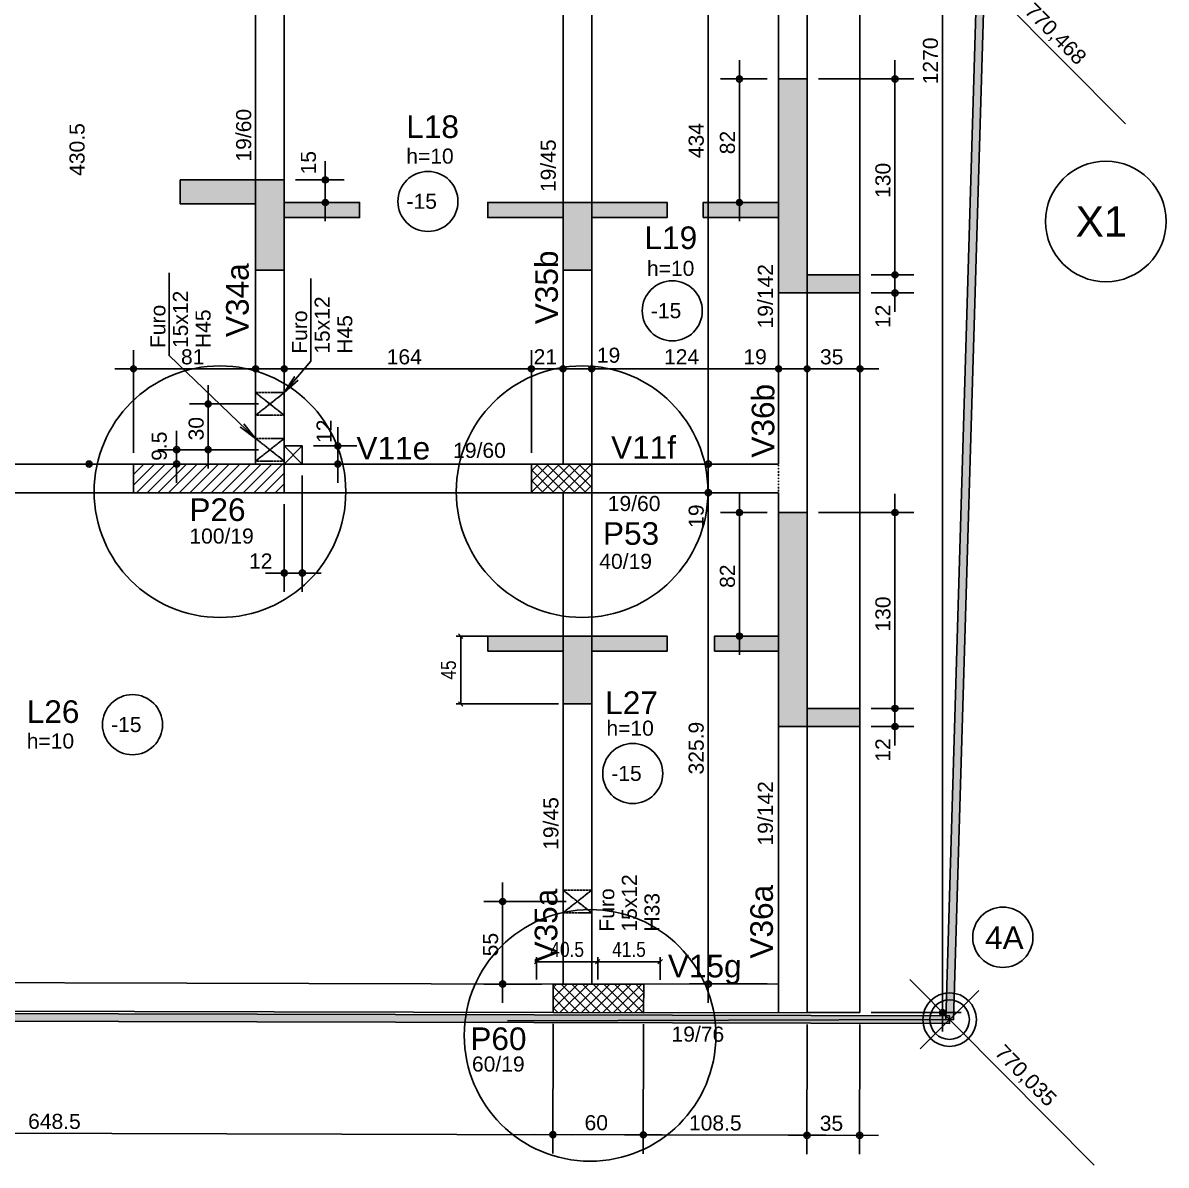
# Model space of a CAD drawing. Header units: millimetres. Extents: x 787 to 8287, y -592 to 17063.
# Drawn here: x 6269 to 7027, y 14292 to 15050 of the extents above; entities that cross this region are included whole.
import ezdxf

# ---------------------------------------------------------------- set-up
doc = ezdxf.new("R2010")
doc.units = ezdxf.units.MM
doc.linetypes.add('ESTILO_TQS_0001', pattern=[1, 0.7, -0.3])
doc.linetypes.add('ESTILO_TQS_0002', pattern=[0.4, 0.1, -0.3])
for name, color, linetype in [('1', 1, 'Continuous'), ('10', 10, 'Continuous'), ('2', 2, 'Continuous'), ('3', 3, 'Continuous'), ('4', 4, 'Continuous'), ('6', 6, 'Continuous'), ('Painéis', 200, 'Continuous')]:
    doc.layers.add(name, color=color, linetype=linetype)
doc.styles.add('COTA TECNICA', font='techl___.ttf', dxfattribs={"height": 10})
doc.styles.get("Standard").update_dxf_attribs({"font": 'arial.ttf'})
doc.dimstyles.new('PAINEL', dxfattribs={"dimtxt": 10, "dimasz": 3, "dimexe": 3, "dimexo": 3, "dimgap": 3, "dimtad": 1, "dimdec": 1, "dimzin": 12, "dimdsep": 46, "dimtxsty": 'COTA TECNICA', "dimblk1": 'OBLIQUE', "dimblk2": 'OBLIQUE', "dimsah": 1, "dimcen": 0.9, "dimclrd": 4, "dimclre": 4, "dimclrt": 240, "dimadec": 1, "dimazin": 3, "dimtfac": 1, "dimtdec": 1, "dimtmove": 0, "dimatfit": 3, "dimfxl": 0, "dimtolj": 1, "dimtzin": 12, "dimarcsym": 0})

# ---------------------------------------------------------------- blocks, each defined once
blk = doc.blocks.new('_Oblique')
at = {"color": 0, "linetype": 'ByBlock', "lineweight": -2}
blk.add_line((-0.5, -0.5), (0.5, 0.5), dxfattribs=at)
blk = doc.blocks.new('*D3337')
at = {"layer": 'Defpoints', "color": 0}
for p in [(6650.3, 14427.09), (6609.8, 14412.28), (6650.3, 14412.28)]:
    blk.add_point(p, dxfattribs=at)
at = {"layer": 'Painéis', "color": 4, "lineweight": -2}
for p, q in [((6609.8, 14415.28), (6609.8, 14430.09)), ((6650.3, 14415.28), (6650.3, 14430.09)), ((6609.8, 14427.09), (6650.3, 14427.09))]:
    blk.add_line(p, q, dxfattribs=at)
at = {"layer": 'Painéis', "color": 4, "lineweight": -2, "xscale": 3, "yscale": 3, "zscale": 3, "rotation": 180}
blk.add_blockref('_Oblique', (6609.8, 14427.09), dxfattribs=at)
at = {"layer": 'Painéis', "color": 4, "lineweight": -2, "xscale": 3, "yscale": 3, "zscale": 3}
blk.add_blockref('_Oblique', (6650.3, 14427.09), dxfattribs=at)
at = {"layer": 'Painéis', "color": 240, "insert": (6630.05, 14435.2), "char_height": 10, "attachment_point": 5, "style": 'COTA TECNICA'}
blk.add_mtext('\\A1;40.5', dxfattribs=at)
blk = doc.blocks.new('*D3338')
at = {"layer": 'Defpoints', "color": 0}
for p in [(6691.8, 14427.09), (6650.3, 14415.81), (6691.8, 14412.14)]:
    blk.add_point(p, dxfattribs=at)
at = {"layer": 'Painéis', "color": 4, "lineweight": -2}
for p, q in [((6650.3, 14418.81), (6650.3, 14430.09)), ((6691.8, 14415.14), (6691.8, 14430.09)), ((6650.3, 14427.09), (6691.8, 14427.09))]:
    blk.add_line(p, q, dxfattribs=at)
at = {"layer": 'Painéis', "color": 4, "lineweight": -2, "xscale": 3, "yscale": 3, "zscale": 3, "rotation": 180}
blk.add_blockref('_Oblique', (6650.3, 14427.09), dxfattribs=at)
at = {"layer": 'Painéis', "color": 4, "lineweight": -2, "xscale": 3, "yscale": 3, "zscale": 3}
blk.add_blockref('_Oblique', (6691.8, 14427.09), dxfattribs=at)
at = {"layer": 'Painéis', "color": 240, "insert": (6671.05, 14435.2), "char_height": 10, "attachment_point": 5, "style": 'COTA TECNICA'}
blk.add_mtext('\\A1;41.5', dxfattribs=at)
blk = doc.blocks.new('*D3339')
at = {"layer": 'Defpoints', "color": 0}
for p in [(6627.3, 14643.14), (6559.4, 14598.14), (6627.3, 14598.14)]:
    blk.add_point(p, dxfattribs=at)
at = {"layer": 'Painéis', "color": 4, "lineweight": -2}
for p, q in [((6624.3, 14643.14), (6556.4, 14643.14)), ((6559.4, 14643.14), (6559.4, 14598.14)), ((6624.3, 14598.14), (6556.4, 14598.14))]:
    blk.add_line(p, q, dxfattribs=at)
at = {"layer": 'Painéis', "color": 4, "lineweight": -2, "xscale": 3, "yscale": 3, "zscale": 3}
for p, rotation in [((6559.4, 14643.14), 90), ((6559.4, 14598.14), 270)]:
    blk.add_blockref('_Oblique', p, dxfattribs=dict(at, rotation=rotation))
at = {"layer": 'Painéis', "color": 240, "insert": (6551.29, 14620.64), "char_height": 10, "attachment_point": 5, "rotation": 90, "style": 'COTA TECNICA'}
blk.add_mtext('\\A1;45', dxfattribs=at)

msp = doc.modelspace()

# ---------------------------------------------------------------- linework, layer by layer
at = {"layer": '1', "linetype": 'Continuous'}
for p, q in [((6879.07, 14380.81), (6879.07, 15675.8)), ((6824.3, 14393.31), (6824.3, 15663.3)), ((6723.64, 14744.8), (6723.64, 15203.8)), ((6878.04, 15106.31), (7000.44, 14983.15)), ((6744.35, 15025.39), (6744.35, 14918.39)), ((6847.54, 15025.39), (6847.54, 14870.39)), ((6762.8, 15012.89), (6731.85, 15012.89)), ((6770.3, 15012.89), (6770.3, 15012.89)), ((6789.3, 15012.89), (6789.3, 15012.89)), ((6796.8, 15012.89), (6860.04, 15012.89)), ((6469.51, 14918.39), (6469.51, 14958.39)), ((6442.3, 14945.89), (6442.3, 14945.89)), ((6449.8, 14945.89), (6482.01, 14945.89)), ((6442.3, 14930.89), (6442.3, 14930.89)), ((6449.8, 14930.89), (6482.01, 14930.89)), ((6762.8, 14930.89), (6731.85, 14930.89)), ((6770.3, 14930.89), (6770.3, 14930.89)), ((6847.54, 14895.39), (6847.54, 14858.39)), ((6824.3, 14882.89), (6824.3, 14882.89)), ((6824.3, 14882.89), (6824.3, 14882.89)), ((6831.8, 14882.89), (6860.04, 14882.89)), ((6831.8, 14882.89), (6860.04, 14882.89)), ((6824.3, 14870.89), (6824.3, 14870.89)), ((6831.8, 14870.89), (6860.04, 14870.89)), ((6342.3, 14764.8), (6342.3, 14832.99)), ((6342.3, 14764.8), (6342.3, 14832.99)), ((6423.3, 14794.66), (6423.3, 14832.99)), ((6442.3, 14804.28), (6442.3, 14832.99)), ((6606.3, 14764.8), (6606.3, 14832.99)), ((6606.3, 14764.8), (6606.3, 14832.99)), ((6627.3, 14814.44), (6627.3, 14832.99)), ((6627.3, 14814.44), (6627.3, 14832.99)), ((6646.3, 14811.03), (6646.3, 14832.99)), ((6646.3, 14811.03), (6646.3, 14832.99)), ((6770.3, 14792.03), (6770.3, 14832.99)), ((6770.3, 14792.03), (6770.3, 14832.99)), ((6789.3, 14797.42), (6789.3, 14832.99)), ((6789.3, 14797.42), (6789.3, 14832.99)), ((6824.3, 14799.62), (6824.3, 14832.99)), ((6329.8, 14820.49), (6435.8, 14820.49)), ((6429.8, 14820.49), (6618.8, 14820.49)), ((6593.8, 14820.49), (6639.8, 14820.49)), ((6614.8, 14820.49), (6658.8, 14820.49)), ((6633.8, 14820.49), (6782.8, 14820.49)), ((6757.8, 14820.49), (6801.8, 14820.49)), ((6776.8, 14820.49), (6836.8, 14820.49)), ((6391.84, 14754.3), (6391.84, 14809.69)), ((6627.3, 14806.94), (6627.3, 14806.94)), ((6627.3, 14806.94), (6627.3, 14806.94)), ((6646.3, 14803.53), (6646.3, 14803.53)), ((6646.3, 14803.53), (6646.3, 14803.53)), ((6425.3, 14797.19), (6379.34, 14797.19)), ((6432.8, 14797.19), (6432.8, 14797.19)), ((6442.3, 14796.78), (6442.3, 14796.78)), ((6423.3, 14787.16), (6423.3, 14787.16)), ((6789.3, 14789.92), (6789.3, 14789.92)), ((6789.3, 14789.92), (6789.3, 14789.92)), ((6824.3, 14792.12), (6824.3, 14792.12)), ((6370.88, 14744.8), (6370.88, 14779.3)), ((6477.89, 14744.8), (6477.89, 14781.8)), ((6770.3, 14784.53), (6770.3, 14784.53)), ((6770.3, 14784.53), (6770.3, 14784.53)), ((6723.64, 14725.8), (6723.64, 14769.8)), ((6425.3, 14766.8), (6358.38, 14766.8)), ((6425.3, 14766.8), (6379.34, 14766.8)), ((6432.8, 14766.8), (6432.8, 14766.8)), ((6432.8, 14766.8), (6432.8, 14766.8)), ((6454.3, 14769.3), (6454.3, 14769.3)), ((6461.8, 14769.3), (6490.39, 14769.3)), ((6415.8, 14757.3), (6300.34, 14757.3)), ((6342.3, 14743.29), (6356.32, 14757.3)), ((6342.3, 14750.36), (6349.24, 14757.3)), ((6342.3, 14757.3), (6342.3, 14757.3)), ((6342.3, 14757.3), (6342.3, 14757.3)), ((6344.39, 14738.3), (6363.39, 14757.3)), ((6351.46, 14738.3), (6370.46, 14757.3)), ((6415.8, 14757.3), (6358.38, 14757.3)), ((6358.53, 14738.3), (6377.53, 14757.3)), ((6365.6, 14738.3), (6384.6, 14757.3)), ((6372.67, 14738.3), (6391.67, 14757.3)), ((6379.74, 14738.3), (6398.74, 14757.3)), ((6386.81, 14738.3), (6405.81, 14757.3)), ((6393.88, 14738.3), (6412.88, 14757.3)), ((6400.96, 14738.3), (6419.96, 14757.3)), ((6408.03, 14738.3), (6427.03, 14757.3)), ((6415.1, 14738.3), (6434.1, 14757.3)), ((6422.17, 14738.3), (6441.17, 14757.3)), ((6423.3, 14757.3), (6423.3, 14757.3)), ((6423.3, 14757.3), (6423.3, 14757.3)), ((6454.3, 14757.3), (6454.3, 14757.3)), ((6454.3, 14757.3), (6454.3, 14757.3)), ((6461.8, 14757.3), (6490.39, 14757.3)), ((6606.3, 14738.59), (6625.02, 14757.3)), ((6606.3, 14745.66), (6617.95, 14757.3)), ((6606.3, 14752.73), (6610.87, 14757.3)), ((6606.3, 14757.3), (6606.3, 14757.3)), ((6606.3, 14757.3), (6606.3, 14757.3)), ((6609.58, 14757.3), (6628.58, 14738.3)), ((6613.09, 14738.3), (6632.09, 14757.3)), ((6616.65, 14757.3), (6635.65, 14738.3)), ((6620.16, 14738.3), (6639.16, 14757.3)), ((6623.72, 14757.3), (6642.72, 14738.3)), ((6627.23, 14738.3), (6646.23, 14757.3)), ((6630.79, 14757.3), (6646.3, 14741.79)), ((6637.86, 14757.3), (6646.3, 14748.86)), ((6644.93, 14757.3), (6646.3, 14755.94)), ((6736.66, 14757.3), (6711.14, 14757.3)), ((6736.66, 14757.3), (6711.14, 14757.3)), ((6744.16, 14757.3), (6744.16, 14757.3)), ((6744.16, 14757.3), (6744.16, 14757.3)), ((6392.3, 14747.8), (6392.3, 14747.8)), ((6429.24, 14738.3), (6442.3, 14751.37)), ((6454.3, 14749.8), (6454.3, 14672.48)), ((6606.3, 14753.51), (6621.51, 14738.3)), ((6626.3, 14747.8), (6626.3, 14747.8)), ((6634.3, 14738.3), (6646.3, 14750.31)), ((6723.64, 14399.85), (6723.64, 14750.8)), ((6436.31, 14738.3), (6442.3, 14744.3)), ((6606.3, 14746.44), (6614.44, 14738.3)), ((6606.3, 14739.37), (6607.37, 14738.3)), ((6641.37, 14738.3), (6646.3, 14743.24)), ((6442.3, 14738.3), (6442.3, 14738.3)), ((6762.8, 14738.3), (6711.14, 14738.3)), ((6762.8, 14738.3), (6711.14, 14738.3)), ((6744.35, 14737.64), (6744.35, 14630.64)), ((6770.3, 14738.3), (6770.3, 14738.3)), ((6770.3, 14738.3), (6770.3, 14738.3)), ((6847.54, 14737.64), (6847.54, 14582.64)), ((6442.3, 14730.8), (6442.3, 14672.48)), ((6762.8, 14725.14), (6731.85, 14725.14)), ((6770.3, 14725.14), (6770.3, 14725.14)), ((6789.3, 14725.14), (6789.3, 14725.14)), ((6796.8, 14725.14), (6860.04, 14725.14)), ((6429.8, 14684.98), (6466.8, 14684.98)), ((6762.8, 14643.14), (6731.85, 14643.14)), ((6770.3, 14643.14), (6770.3, 14643.14)), ((6847.54, 14607.64), (6847.54, 14570.64)), ((6824.3, 14595.14), (6824.3, 14595.14)), ((6824.3, 14595.14), (6824.3, 14595.14)), ((6831.8, 14595.14), (6860.04, 14595.14)), ((6831.8, 14595.14), (6860.04, 14595.14)), ((6824.3, 14583.14), (6824.3, 14583.14)), ((6831.8, 14583.14), (6860.04, 14583.14)), ((6587.18, 14399.78), (6587.18, 14479.56)), ((6629.3, 14467.06), (6574.68, 14467.06)), ((6636.8, 14467.06), (6636.8, 14467.06)), ((6857.35, 14415.26), (6979.74, 14292.09)), ((6613.3, 14412.28), (6574.68, 14412.28)), ((6620.76, 14395.92), (6637.16, 14412.25)), ((6620.78, 14403), (6630.09, 14412.26)), ((6620.8, 14410.07), (6623.02, 14412.28)), ((6620.8, 14412.28), (6620.8, 14412.28)), ((6620.8, 14410.56), (6638.03, 14393.24)), ((6625.19, 14393.27), (6644.23, 14412.23)), ((6626.14, 14412.27), (6645.1, 14393.23)), ((6632.26, 14393.26), (6651.3, 14412.21)), ((6633.22, 14412.26), (6652.17, 14393.21)), ((6639.33, 14393.24), (6658.37, 14412.19)), ((6640.29, 14412.24), (6659.24, 14393.19)), ((6646.4, 14393.22), (6665.45, 14412.18)), ((6647.36, 14412.22), (6666.31, 14393.18)), ((6653.47, 14393.21), (6672.52, 14412.16)), ((6654.43, 14412.2), (6673.38, 14393.16)), ((6660.54, 14393.19), (6679.59, 14412.14)), ((6661.5, 14412.19), (6680.45, 14393.14)), ((6667.61, 14393.17), (6680.79, 14406.28)), ((6668.57, 14412.17), (6680.77, 14399.91)), ((6675.64, 14412.15), (6680.79, 14406.98)), ((6762.8, 14412.35), (6711.14, 14412.35)), ((6770.3, 14412.35), (6770.3, 14412.35)), ((6903.29, 14408.04), (6864.27, 14369.27)), ((6620.78, 14403.49), (6630.96, 14393.26)), ((6650.78, 14402.71), (6650.78, 14402.71)), ((6674.68, 14393.16), (6680.77, 14399.21)), ((6620.76, 14396.42), (6623.89, 14393.28)), ((6620.76, 14393.34), (6620.76, 14393.34)), ((6620.76, 14393.34), (6620.76, 14393.34)), ((6680.76, 14393.19), (6680.76, 14393.19)), ((6680.76, 14393.19), (6680.76, 14393.19)), ((6789.3, 14393.31), (6824.3, 14393.31)), ((6789.3, 14392.93), (6789.3, 14392.93)), ((6789.3, 14392.93), (6789.3, 14392.93)), ((6824.3, 14393.31), (6824.3, 14393.31)), ((6824.3, 14392.85), (6824.3, 14392.85)), ((6831.8, 14393.31), (6891.57, 14393.31)), ((6620.74, 14385.84), (6620.53, 14299.84)), ((6620.74, 14385.84), (6620.53, 14299.84)), ((6680.74, 14385.69), (6680.53, 14299.7)), ((6680.74, 14385.69), (6680.53, 14299.7)), ((6789.28, 14385.43), (6789.08, 14299.44)), ((6789.28, 14385.43), (6789.08, 14299.44)), ((6824.28, 14385.35), (6824.08, 14299.35)), ((5959.59, 14313.93), (6633.06, 14312.31)), ((6608.06, 14312.37), (6693.06, 14312.17)), ((6668.06, 14312.23), (6801.61, 14311.91)), ((6776.61, 14311.97), (6836.61, 14311.82))]:
    msp.add_line(p, q, dxfattribs=at)
at = {"layer": '1', "linetype": 'ESTILO_TQS_0002'}
msp.add_line((6770.3, 14757.3), (6770.3, 14738.3), dxfattribs=at)
at = {"layer": '1', "linetype": 'Continuous'}
for points in [[(6789.3, 14747.8), (6789.3, 15200.8)], [(6423.3, 15187.8), (6423.3, 14757.3)], [(6442.3, 14757.3), (6442.3, 15187.8)], [(6627.3, 15191.3), (6627.3, 14757.3)], [(6646.3, 14757.3), (6646.3, 15191.3)], [(6770.3, 15191.3), (6770.3, 14757.3)], [(6881.28, 14388.73), (6886.28, 14388.58), (6906.96, 15079.66), (6901.96, 15079.8), (6881.28, 14388.73)], [(6365.94, 14884.28), (6365.94, 14829.28), (6423.3, 14774.3), (6413.23, 14781.7), (6423.3, 14774.3), (6415.48, 14784.06)], [(6459.97, 14880.51), (6459.97, 14825.51), (6442.3, 14804.69), (6449.08, 14815.2), (6442.3, 14804.69), (6451.56, 14813.08)], [(6342.3, 14757.3), (5951.81, 14757.3)], [(6606.3, 14757.3), (6442.3, 14757.3)], [(6770.3, 14757.3), (6646.3, 14757.3)], [(6789.3, 14393.31), (6789.3, 14747.8)], [(5951.81, 14738.3), (6342.3, 14738.3)], [(6442.3, 14738.3), (6606.3, 14738.3)], [(6627.3, 14738.3), (6627.3, 14412.24)], [(6646.3, 14738.3), (6770.3, 14738.3)], [(6646.3, 14412.19), (6646.3, 14738.3)], [(6770.3, 14738.3), (6770.3, 14393.28)], [(6620.8, 14412.28), (5972.34, 14414.01)], [(6770.3, 14412.35), (6680.8, 14412.14)], [(3483.31, 14399.3), (3483.29, 14394.3), (6883.77, 14386.16), (6883.79, 14391.16), (3483.31, 14399.3)], [(5972.29, 14395.01), (6620.76, 14393.28)], [(6680.76, 14393.14), (6789.3, 14393.31)], [(6883.78, 14388.66), (6590.41, 14387.84)]]:
    msp.add_lwpolyline(points, dxfattribs=at)
at = {"layer": '1', "linetype": 'ESTILO_TQS_0001'}
for points in [[(6432.8, 14797.19), (6442.3, 14789.69), (6442.3, 14804.69), (6432.8, 14797.19), (6442.3, 14804.69), (6423.3, 14804.69), (6432.8, 14797.19), (6423.3, 14804.69), (6423.3, 14789.69), (6432.8, 14797.19), (6423.3, 14789.69), (6442.3, 14789.69), (6432.8, 14797.19)], [(6432.8, 14766.8), (6442.3, 14759.3), (6442.3, 14774.3), (6432.8, 14766.8), (6442.3, 14774.3), (6423.3, 14774.3), (6432.8, 14766.8), (6423.3, 14774.3), (6423.3, 14759.3), (6432.8, 14766.8), (6423.3, 14759.3), (6442.3, 14759.3), (6432.8, 14766.8)], [(6636.8, 14467.06), (6646.3, 14459.56), (6646.3, 14474.56), (6636.8, 14467.06), (6646.3, 14474.56), (6627.3, 14474.56), (6636.8, 14467.06), (6627.3, 14474.56), (6627.3, 14459.56), (6636.8, 14467.06), (6627.3, 14459.56), (6646.3, 14459.56), (6636.8, 14467.06)]]:
    msp.add_lwpolyline(points, dxfattribs=at)
at = {"layer": '1', "linetype": 'Continuous'}
for centre, radius in [((6744.35, 15012.89), 2), ((6744.35, 15012.89), 1), ((6847.54, 15012.89), 2), ((6847.54, 15012.89), 1), ((6469.51, 14945.89), 2), ((6469.51, 14945.89), 1), ((6469.51, 14930.89), 2), ((6469.51, 14930.89), 1), ((6744.35, 14930.89), 2), ((6744.35, 14930.89), 1), ((6847.54, 14882.89), 2), ((6847.54, 14882.89), 2), ((6847.54, 14882.89), 1), ((6847.54, 14882.89), 1), ((6847.54, 14870.89), 2), ((6847.54, 14870.89), 1), ((6342.3, 14820.49), 2), ((6342.3, 14820.49), 2), ((6342.3, 14820.49), 1), ((6342.3, 14820.49), 1), ((6423.3, 14820.49), 2), ((6423.3, 14820.49), 1), ((6442.3, 14820.49), 2), ((6442.3, 14820.49), 1), ((6606.3, 14820.49), 2), ((6606.3, 14820.49), 2), ((6606.3, 14820.49), 1), ((6606.3, 14820.49), 1), ((6627.3, 14820.49), 2), ((6627.3, 14820.49), 2), ((6627.3, 14820.49), 1), ((6627.3, 14820.49), 1), ((6646.3, 14820.49), 2), ((6646.3, 14820.49), 2), ((6646.3, 14820.49), 1), ((6646.3, 14820.49), 1), ((6770.3, 14820.49), 2), ((6770.3, 14820.49), 2), ((6770.3, 14820.49), 1), ((6770.3, 14820.49), 1), ((6789.3, 14820.49), 2), ((6789.3, 14820.49), 2), ((6789.3, 14820.49), 1), ((6789.3, 14820.49), 1), ((6824.3, 14820.49), 2), ((6824.3, 14820.49), 1), ((6391.84, 14797.19), 2), ((6391.84, 14797.19), 1), ((6477.89, 14769.3), 2), ((6477.89, 14769.3), 1), ((6370.88, 14766.8), 2), ((6370.88, 14766.8), 1), ((6391.84, 14766.8), 2), ((6391.84, 14766.8), 1), ((6312.84, 14757.3), 2), ((6312.84, 14757.3), 1), ((6370.88, 14757.3), 2), ((6370.88, 14757.3), 1), ((6477.89, 14757.3), 2), ((6477.89, 14757.3), 1), ((6723.64, 14757.3), 2), ((6723.64, 14757.3), 2), ((6723.64, 14757.3), 1), ((6723.64, 14757.3), 1), ((6723.64, 14738.3), 2), ((6723.64, 14738.3), 2), ((6723.64, 14738.3), 1), ((6723.64, 14738.3), 1), ((6744.35, 14725.14), 2), ((6744.35, 14725.14), 1), ((6847.54, 14725.14), 2), ((6847.54, 14725.14), 1), ((6442.3, 14684.98), 2), ((6454.3, 14684.98), 2), ((6442.3, 14684.98), 1), ((6454.3, 14684.98), 1), ((6744.35, 14643.14), 2), ((6744.35, 14643.14), 1), ((6847.54, 14595.14), 2), ((6847.54, 14595.14), 2), ((6847.54, 14595.14), 1), ((6847.54, 14595.14), 1), ((6847.54, 14583.14), 2), ((6847.54, 14583.14), 1), ((6587.18, 14467.06), 2), ((6587.18, 14467.06), 1), ((6919.11, 14443.3), 20), ((6587.18, 14412.28), 2), ((6587.18, 14412.28), 1), ((6723.64, 14412.35), 2), ((6723.64, 14412.35), 1), ((6883.78, 14388.66), 17.77), ((6883.78, 14388.66), 13.12), ((6879.07, 14393.31), 2), ((6879.07, 14393.31), 1), ((6620.56, 14312.34), 2), ((6620.56, 14312.34), 2), ((6620.56, 14312.34), 1), ((6620.56, 14312.34), 1), ((6680.56, 14312.2), 2), ((6680.56, 14312.2), 2), ((6680.56, 14312.2), 1), ((6680.56, 14312.2), 1), ((6789.11, 14311.94), 2), ((6789.11, 14311.94), 2), ((6789.11, 14311.94), 1), ((6789.11, 14311.94), 1), ((6824.11, 14311.85), 2), ((6824.11, 14311.85), 1)]:
    msp.add_circle(centre, radius, dxfattribs=at)
for points in [[(6881.28, 14388.73), (6906.96, 15079.66), (6901.96, 15079.8)], [(6881.28, 14388.73), (6901.96, 15079.8), (6881.28, 14388.73)], [(6881.28, 14388.73), (6886.28, 14388.58), (6906.96, 15079.66)], [(3483.31, 14399.3), (3483.29, 14394.3), (6883.77, 14386.16)], [(3483.31, 14399.3), (6883.77, 14386.16), (6883.79, 14391.16)], [(3483.31, 14399.3), (6883.79, 14391.16), (3483.31, 14399.3)]]:
    msp.add_solid(points, dxfattribs=at)
at = {"layer": '10', "linetype": 'Continuous'}
for points in [[(6720.3, 14920.89), (6770.3, 14920.89), (6770.3, 14870.89), (6824.3, 14870.89), (6824.3, 14882.89), (6789.3, 14882.89), (6789.3, 15012.89), (6770.3, 15012.89), (6770.3, 14930.89), (6720.3, 14930.89), (6720.3, 14920.89)], [(6423.3, 14885.89), (6442.3, 14885.89), (6442.3, 14920.89), (6492.3, 14920.89), (6492.3, 14930.89), (6442.3, 14930.89), (6442.3, 14945.89), (6373.3, 14945.89), (6373.3, 14929.89), (6423.3, 14929.89), (6423.3, 14885.89)], [(6627.3, 14930.89), (6577.3, 14930.89), (6577.3, 14920.89), (6627.3, 14920.89), (6627.3, 14885.89), (6646.3, 14885.89), (6646.3, 14920.89), (6696.3, 14920.89), (6696.3, 14930.89), (6646.3, 14930.89), (6627.3, 14930.89)], [(6727.8, 14633.14), (6770.3, 14633.14), (6770.3, 14583.14), (6824.3, 14583.14), (6824.3, 14595.14), (6789.3, 14595.14), (6789.3, 14725.14), (6770.3, 14725.14), (6770.3, 14643.14), (6727.8, 14643.14), (6727.8, 14633.14)], [(6577.3, 14633.14), (6627.3, 14633.14), (6627.3, 14598.14), (6646.3, 14598.14), (6646.3, 14633.14), (6696.3, 14633.14), (6696.3, 14643.14), (6577.3, 14643.14), (6577.3, 14633.14)]]:
    msp.add_lwpolyline(points, dxfattribs=at)
at = {"layer": '2', "linetype": 'Continuous'}
for p, q in [((6442.3, 14757.3), (6454.3, 14769.3)), ((6454.3, 14757.3), (6442.3, 14769.3))]:
    msp.add_line(p, q, dxfattribs=at)
msp.add_lwpolyline([(6442.3, 14757.3), (6454.3, 14757.3), (6454.3, 14769.3), (6442.3, 14769.3), (6442.3, 14757.3)], dxfattribs=at)
msp.add_circle((6987.47, 14918.3), 40, dxfattribs=at)
at = {"layer": '3', "linetype": 'Continuous'}
for centre in [(6537.67, 14931.58), (6699.79, 14858.98), (6341.65, 14584.37), (6673.54, 14551.95)]:
    msp.add_circle(centre, 19.93, dxfattribs=at)
at = {"layer": '6', "linetype": 'Continuous'}
for p, q in [((6770.3, 15012.89), (6770.3, 14930.89)), ((6789.3, 15012.89), (6770.3, 15012.89)), ((6789.3, 14882.89), (6789.3, 15012.89)), ((6442.3, 14945.89), (6373.3, 14945.89)), ((6442.3, 14930.89), (6442.3, 14945.89)), ((6373.3, 14929.89), (6423.3, 14929.89)), ((6423.3, 14929.89), (6423.3, 14885.89)), ((6492.3, 14930.89), (6442.3, 14930.89)), ((6627.3, 14930.89), (6577.3, 14930.89)), ((6627.3, 14930.89), (6627.3, 14930.89)), ((6646.3, 14930.89), (6627.3, 14930.89)), ((6696.3, 14930.89), (6646.3, 14930.89)), ((6646.3, 14930.89), (6646.3, 14930.89)), ((6770.3, 14930.89), (6720.3, 14930.89)), ((6442.3, 14885.89), (6442.3, 14920.89)), ((6442.3, 14920.89), (6492.3, 14920.89)), ((6577.3, 14920.89), (6627.3, 14920.89)), ((6627.3, 14920.89), (6627.3, 14885.89)), ((6646.3, 14885.89), (6646.3, 14920.89)), ((6646.3, 14920.89), (6696.3, 14920.89)), ((6720.3, 14920.89), (6770.3, 14920.89)), ((6770.3, 14920.89), (6770.3, 14870.89)), ((6423.3, 14885.89), (6442.3, 14885.89)), ((6627.3, 14885.89), (6646.3, 14885.89)), ((6824.3, 14882.89), (6789.3, 14882.89)), ((6824.3, 14870.89), (6824.3, 14882.89)), ((6770.3, 14870.89), (6824.3, 14870.89)), ((6770.3, 14725.14), (6770.3, 14643.14)), ((6789.3, 14725.14), (6770.3, 14725.14)), ((6789.3, 14595.14), (6789.3, 14725.14)), ((6577.3, 14643.14), (6696.3, 14643.14)), ((6770.3, 14643.14), (6727.8, 14643.14)), ((6627.3, 14633.14), (6577.3, 14633.14)), ((6627.3, 14598.14), (6627.3, 14633.14)), ((6696.3, 14633.14), (6646.3, 14633.14)), ((6646.3, 14633.14), (6646.3, 14598.14)), ((6727.8, 14633.14), (6770.3, 14633.14)), ((6770.3, 14633.14), (6770.3, 14583.14)), ((6646.3, 14598.14), (6627.3, 14598.14)), ((6824.3, 14595.14), (6789.3, 14595.14)), ((6824.3, 14583.14), (6824.3, 14595.14)), ((6770.3, 14583.14), (6824.3, 14583.14))]:
    msp.add_line(p, q, dxfattribs=at)
for points in [[(6342.3, 14738.3), (6442.3, 14738.3), (6442.3, 14757.3), (6342.3, 14757.3), (6342.3, 14738.3)], [(6606.3, 14738.3), (6646.3, 14738.3), (6646.3, 14757.3), (6606.3, 14757.3), (6606.3, 14738.3)], [(6620.76, 14393.28), (6680.76, 14393.14), (6680.8, 14412.14), (6620.8, 14412.28), (6620.76, 14393.28)]]:
    msp.add_lwpolyline(points, dxfattribs=at)
for points in [[(6789.3, 15012.89), (6770.3, 15012.89), (6789.3, 14882.89)], [(6770.3, 15012.89), (6770.3, 14930.89), (6789.3, 14882.89)], [(6373.3, 14929.89), (6423.3, 14929.89), (6373.3, 14945.89)], [(6423.3, 14929.89), (6442.3, 14945.89), (6373.3, 14945.89)], [(6423.3, 14929.89), (6442.3, 14885.89), (6442.3, 14945.89)], [(6442.3, 14885.89), (6442.3, 14920.89), (6442.3, 14945.89)], [(6442.3, 14945.89), (6442.3, 14920.89), (6442.3, 14930.89)], [(6423.3, 14929.89), (6423.3, 14885.89), (6442.3, 14885.89)], [(6442.3, 14920.89), (6492.3, 14920.89), (6442.3, 14930.89)], [(6442.3, 14930.89), (6492.3, 14920.89), (6492.3, 14930.89)], [(6577.3, 14930.89), (6627.3, 14920.89), (6627.3, 14930.89)], [(6577.3, 14930.89), (6577.3, 14920.89), (6627.3, 14920.89)], [(6627.3, 14920.89), (6646.3, 14885.89), (6627.3, 14930.89)], [(6627.3, 14930.89), (6646.3, 14885.89), (6646.3, 14930.89)], [(6646.3, 14885.89), (6646.3, 14920.89), (6646.3, 14930.89)], [(6646.3, 14930.89), (6646.3, 14920.89), (6696.3, 14920.89)], [(6696.3, 14920.89), (6696.3, 14930.89), (6646.3, 14930.89)], [(6770.3, 14930.89), (6720.3, 14930.89), (6770.3, 14920.89)], [(6770.3, 14920.89), (6720.3, 14930.89), (6720.3, 14920.89)], [(6789.3, 14882.89), (6770.3, 14930.89), (6770.3, 14920.89)], [(6627.3, 14920.89), (6627.3, 14885.89), (6646.3, 14885.89)], [(6770.3, 14920.89), (6770.3, 14870.89), (6789.3, 14882.89)], [(6770.3, 14870.89), (6824.3, 14870.89), (6789.3, 14882.89)], [(6824.3, 14870.89), (6824.3, 14882.89), (6789.3, 14882.89)], [(6789.3, 14725.14), (6770.3, 14725.14), (6789.3, 14595.14)], [(6770.3, 14725.14), (6770.3, 14643.14), (6789.3, 14595.14)], [(6577.3, 14643.14), (6577.3, 14633.14), (6627.3, 14633.14)], [(6577.3, 14643.14), (6627.3, 14633.14), (6696.3, 14643.14)], [(6627.3, 14633.14), (6646.3, 14633.14), (6696.3, 14643.14)], [(6646.3, 14633.14), (6696.3, 14633.14), (6696.3, 14643.14)], [(6770.3, 14643.14), (6727.8, 14643.14), (6770.3, 14633.14)], [(6770.3, 14633.14), (6727.8, 14643.14), (6727.8, 14633.14)], [(6789.3, 14595.14), (6770.3, 14643.14), (6770.3, 14633.14)], [(6627.3, 14598.14), (6646.3, 14598.14), (6627.3, 14633.14)], [(6646.3, 14598.14), (6646.3, 14633.14), (6627.3, 14633.14)], [(6770.3, 14633.14), (6770.3, 14583.14), (6789.3, 14595.14)], [(6770.3, 14583.14), (6824.3, 14583.14), (6789.3, 14595.14)], [(6824.3, 14583.14), (6824.3, 14595.14), (6789.3, 14595.14)]]:
    msp.add_solid(points, dxfattribs=at)
at = {"layer": 'Painéis', "color": 5}
for centre in [(6399.66, 14739), (6639.98, 14739), (6645.27, 14378.2)]:
    msp.add_circle(centre, 83.49, dxfattribs=at)

# ---------------------------------------------------------------- texts
at = {"layer": '1', "linetype": 'Continuous'}
for s, height, rotation, p in [('770,468', 10, 314.822, (6932.9, 15057.22)), ('1270', 10, 90, (6876.07, 15009.31)), ('430.5', 10, 90, (6309.84, 14948.55)), ('434', 10, 90, (6720.64, 14960.3)), ('82', 10, 90, (6741.35, 14962.89)), ('15', 10, 90, (6463.33, 14949.51)), ('130', 10, 90, (6844.54, 14933.89)), ('15x12', 10, 90, (6378.44, 14834.28)), ('Furo', 10, 90, (6363.44, 14834.28)), ('15x12', 10, 90, (6472.47, 14830.51)), ('12', 10, 90, (6844.54, 14847.55)), ('H45', 10, 90, (6393.44, 14834.28)), ('Furo', 10, 90, (6457.47, 14830.51)), ('H45', 10, 90, (6487.47, 14830.51)), ('30', 10, 90, (6388.84, 14773)), ('12', 10, 90, (6473.74, 14771.31)), ('9.5', 10, 90, (6364.36, 14759.46)), ('19', 10, 90, (6720.64, 14714.97)), ('82', 10, 90, (6741.35, 14675.14)), ('130', 10, 90, (6844.54, 14646.14)), ('325.9', 10, 90, (6720.64, 14551.33)), ('12', 10, 90, (6844.54, 14559.81)), ('15x12', 10, 90, (6676.3, 14447.06)), ('Furo', 10, 90, (6661.3, 14447.06)), ('H33', 10, 90, (6691.3, 14447.06)), ('55', 10, 90, (6584.18, 14430.67)), ('4A', 15, 359.822, (6907.31, 14435.53)), ('770,035', 10, 314.822, (6913.09, 14366.03)), ('648.5', 10, 359.86241, (6272.34, 14316.18)), ('60', 10, 359.86241, (6641.57, 14315.29)), ('108.5', 10, 359.86241, (6710.84, 14315.13)), ('35', 10, 359.86241, (6797.61, 14314.92))]:
    msp.add_text(s, height=height, rotation=rotation, dxfattribs=at).set_placement(p)
for s, p in [('81', (6373.8, 14823.49)), ('164', (6510.3, 14823.49)), ('21', (6607.8, 14823.49)), ('19', (6649.73, 14824.54)), ('124', (6694.3, 14823.49)), ('19', (6746.97, 14823.49)), ('35', (6797.8, 14823.49)), ('12', (6418.97, 14687.98))]:
    msp.add_text(s, height=10, dxfattribs=at).set_placement(p)
at = {"layer": '3', "linetype": 'Continuous'}
for s, rotation, p in [('19/60', 90, (6420.37, 14958.05)), ('19/45', 90, (6622.49, 14937.79)), ('19/142', 90, (6766.55, 14847.3)), ('19/142', 90, (6766.55, 14504.16)), ('19/45', 90, (6624.23, 14501.31)), ('19/76', 359.87, (6699.25, 14374.07))]:
    msp.add_text(s, height=10, rotation=rotation, dxfattribs=at).set_placement(p)
for s, p in [('h=10', (6523.27, 14956.68)), ('-15', (6523.45, 14926.69)), ('h=10', (6682.98, 14882.18)), ('-15', (6685.57, 14854.09)), ('19/60', (6554.38, 14761.4)), ('19/60', (6656.98, 14726.14)), ('100/19', (6379.38, 14704.55)), ('40/19', (6651.36, 14687.76)), ('-15', (6327.43, 14579.48)), ('h=10', (6656.1, 14577.06)), ('h=10', (6271.44, 14568.54)), ('-15', (6659.32, 14547.06)), ('60/19', (6566.86, 14354.19))]:
    msp.add_text(s, height=10, dxfattribs=at).set_placement(p)
at = {"layer": '4', "linetype": 'Continuous'}
for s, p in [('L18', (6523.27, 14973.68)), ('L19', (6681.37, 14899.99)), ('V11e', (6490.21, 14760.36)), ('V11f', (6659.17, 14760.82)), ('L27', (6655.3, 14591.45)), ('L26', (6271.44, 14585.54))]:
    msp.add_text(s, height=15, dxfattribs=at).set_placement(p)
for s, rotation, p in [('V35b', 90, (6623.87, 14850.09)), ('V34a', 90, (6418.73, 14841.58)), ('V36b', 90, (6767.49, 14761.59)), ('V35a', 90, (6623.49, 14426.56)), ('V36a', 90, (6766.55, 14429.16)), ('V15g', 359.87, (6696.85, 14416.76))]:
    msp.add_text(s, height=15, rotation=rotation, dxfattribs=at).set_placement(p)
at = {"layer": '6', "linetype": 'Continuous'}
for s, height, p in [('X1', 20, (6967.47, 14908.3)), ('P26', 15, (6379.38, 14719.55)), ('P53', 15, (6653.79, 14703.74)), ('P60', 15, (6565.78, 14368.46))]:
    msp.add_text(s, height=height, dxfattribs=at).set_placement(p)

# ---------------------------------------------------------------- dimensions: what is measured, and where the dimension line sits
at = {"layer": 'Painéis'}
dim = msp.add_linear_dim(base=(6559.4, 14598.14), p1=(6627.3, 14643.14), p2=(6627.3, 14598.14), angle=90, dimstyle='PAINEL', dxfattribs=at)
dim.commit()
dim.dimension.update_dxf_attribs({"geometry": '*D3339', "text_midpoint": (6551.29, 14620.64)})
for base, p1, p2, picture, middle in [((6650.3, 14427.09), (6609.8, 14412.28), (6650.3, 14412.28), '*D3337', (6630.05, 14435.2)), ((6691.8, 14427.09), (6650.3, 14415.81), (6691.8, 14412.14), '*D3338', (6671.05, 14435.2))]:
    dim = msp.add_linear_dim(base=base, p1=p1, p2=p2, dimstyle='PAINEL', dxfattribs=at)
    dim.commit()
    dim.dimension.update_dxf_attribs({"geometry": picture, "text_midpoint": middle})

doc.saveas('drawing.dxf')
